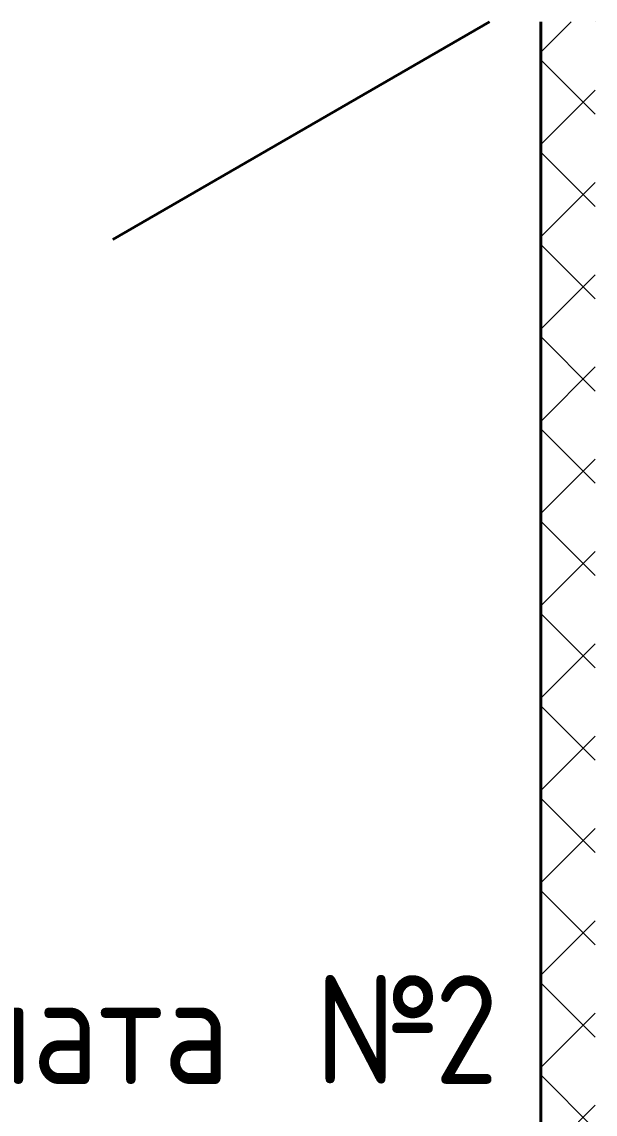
# Model space of a CAD drawing. Header units: millimetres. Extents: x -32954 to 151739, y -65671 to 56243.
# Drawn here: x -20169 to -18852, y -32665 to -30154 of the extents above; entities that cross this region are included whole.
import ezdxf

# ---------------------------------------------------------------- set-up
doc = ezdxf.new("R2010")
doc.units = ezdxf.units.MM
for name, color, linetype, lineweight in [('Двери', 7, 'Continuous', 18), ('Марки помещений', 7, 'Continuous', 18), ('Панель', 7, 'Continuous', 30), ('Стены разрез', 7, 'Continuous', 40)]:
    doc.layers.add(name, color=color, linetype=linetype, lineweight=lineweight)
doc.styles.add('GOST Common', font='GOST_Common.ttf', dxfattribs={"width": 0.9, "height": 250})

# ---------------------------------------------------------------- blocks, each defined once
blk = doc.blocks.new('AC_Дверь_Однопольная_ДеревяннаяНаружная_ГОСТ24698-81 - 960х2080h Г-655142-В_АР_ПЭ_02 Этаж')
at = {"layer": 'Панель'}
blk.add_line((-500, 62.5), (366, 562.5), dxfattribs=at)

msp = doc.modelspace()

# ---------------------------------------------------------------- hatches: boundary and pattern name
at = {"layer": 'Стены разрез', "lineweight": 9}
h = msp.add_hatch(dxfattribs=at)
h.set_pattern_fill('FP_1', color=256, style=0, pattern_type=2)
h.set_pattern_definition([(45, (-4e-12, -22914.43), (-106.066, 106.066), []), (135, (-4e-12, -22914.43), (-106.066, -106.066), [])])
h.paths.add_polyline_path([(-18977, -34809.4), (-18852, -34809.4), (-18852, -30154.4), (-18977, -30154.4), (-18977, -34789.4)])

# ---------------------------------------------------------------- linework, layer by layer
at = {"layer": 'Стены разрез'}
msp.add_line((-18977, -30154.4), (-18977, -34789.4), dxfattribs=at)

# ---------------------------------------------------------------- block references
at = {"layer": 'Двери', "rotation": 180}
msp.add_blockref('AC_Дверь_Однопольная_ДеревяннаяНаружная_ГОСТ24698-81 - 960х2080h Г-655142-В_АР_ПЭ_02 Этаж', (-19594.7, -30091.9), dxfattribs=at)

# ---------------------------------------------------------------- texts
at = {"layer": 'Марки помещений', "lineweight": 9, "char_height": 250, "attachment_point": 1, "style": 'GOST Common'}
for s, insert, width in [('Палата', (-20649.9, -32345.8), 1305.949), ('\\fGOST Common|b0|i0|c204|p34|;\\W.9;№', (-19495, -32345.8), 331.899), ('\\fGOST Common|b0|i0|c204|p34|;\\W.9;2', (-19221.1, -32345.8), 194.81)]:
    msp.add_mtext(s, dxfattribs=dict(at, insert=insert, width=width))

doc.saveas('drawing.dxf')
